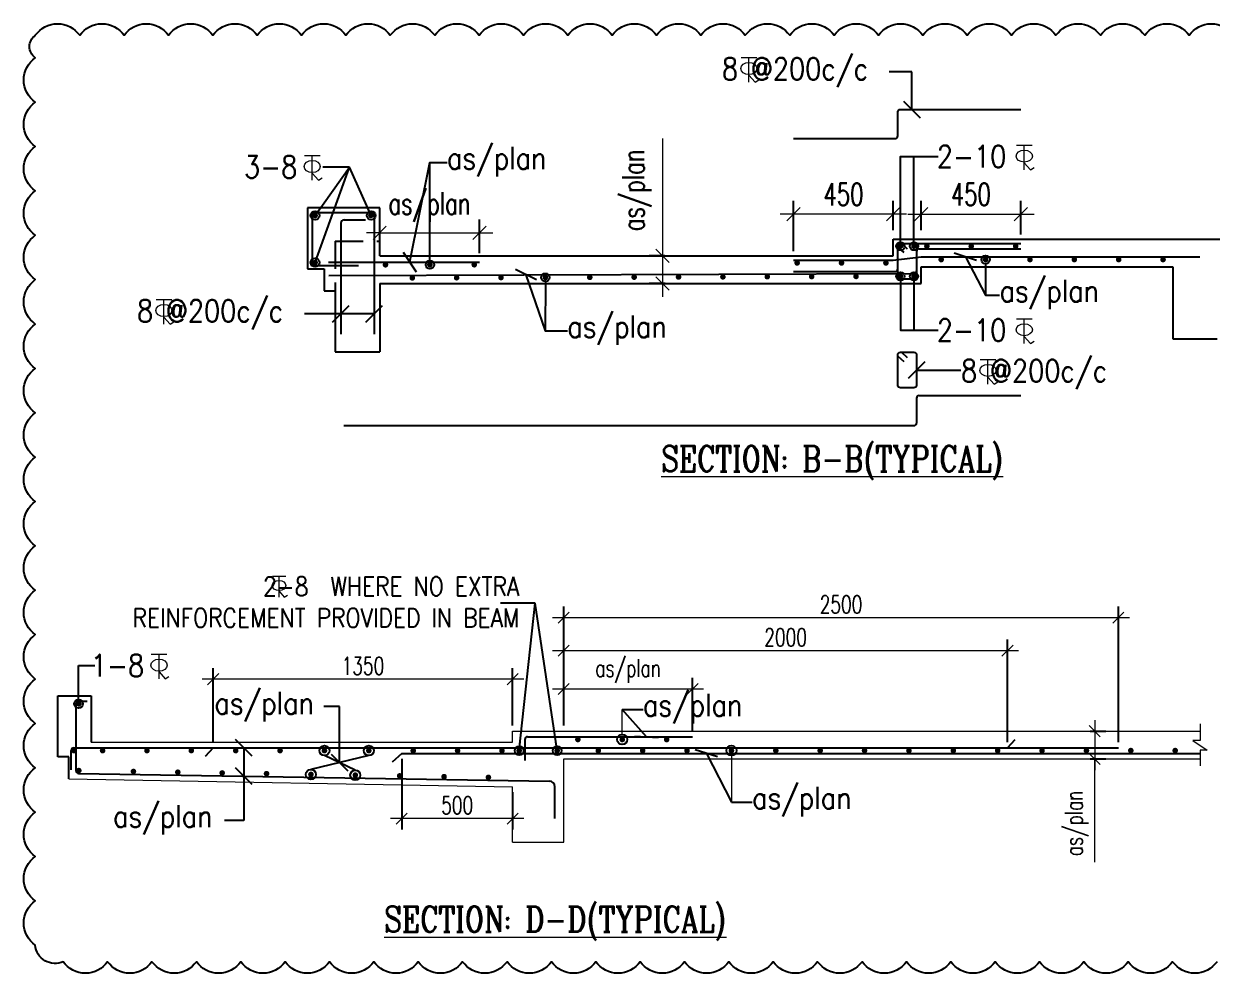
# Model space of a CAD drawing. Header units: millimetres. Extents: x 1255966 to 1543012, y 318612 to 465611.
# Drawn here: x 1277063 to 1282420, y 324200 to 328480 of the extents above; entities that cross this region are included whole.
import ezdxf

# ---------------------------------------------------------------- set-up
doc = ezdxf.new("R2010")
doc.units = ezdxf.units.MM
doc.header["$LTSCALE"] = 500
doc.header["$MEASUREMENT"] = 0
doc.header["$PDMODE"] = 34
doc.linetypes.add('HIDDEN', pattern=[0.375, 0.25, -0.125])
doc.layers.get('Defpoints').update_dxf_attribs({"lineweight": 0})
for name, color, linetype in [('3BEAM NO', 6, 'Continuous'), ('CLOUD', 95, 'Continuous'), ('S-T', 3, 'Continuous'), ('sec', 31, 'Continuous'), ('STEEL', 1, 'Continuous')]:
    doc.layers.add(name, color=color, linetype=linetype)
for name, color, linetype, lineweight in [('BEAM ELE', 2, 'Continuous', 15), ('CALL', 1, 'Continuous', 18), ('DIM', 1, 'Continuous', 20), ('dim-M', 1, 'Continuous', 15), ('SHEET TITLE', 1, 'Continuous', 15), ('TEXT', 7, 'Continuous', 13), ('TEXT2', 3, 'Continuous', 15)]:
    doc.layers.add(name, color=color, linetype=linetype, lineweight=lineweight)
doc.styles.add('2MM', font='romans.shx', dxfattribs={"width": 0.7})
doc.styles.add('BHTESHT$0$HSCC2', font='romanc.shx')
doc.styles.add('S-T', font='romans.shx')
doc.styles.add('scale 100', font='GOTHIC.TTF', dxfattribs={"height": 80})
doc.dimstyles.new('RAJESH', dxfattribs={"dimtxt": 200, "dimasz": 180, "dimexe": 100, "dimexo": 250, "dimgap": 50, "dimtad": 2, "dimdec": 0, "dimrnd": 5, "dimzin": 1, "dimdsep": 46, "dimtxsty": '2MM', "dimblk": 'OBLIQUE', "dimcen": 0, "dimdle": 100, "dimclrd": 1, "dimclre": 1, "dimclrt": 3, "dimadec": 0, "dimazin": 0, "dimtfac": 1, "dimtdec": 0, "dimtix": 1, "dimtmove": 2, "dimatfit": 3, "dimfxl": 1, "dimtolj": 1, "dimlwd": -1, "dimarcsym": 0})
doc.dimstyles.new('SCALE 100', dxfattribs={"dimtxt": 80, "dimasz": 50, "dimexe": 50, "dimexo": 50, "dimgap": 25, "dimtad": 1, "dimdec": 0, "dimzin": 0, "dimdsep": 46, "dimtxsty": 'scale 100', "dimblk": 'OBLIQUE', "dimcen": 0.09, "dimdle": 50, "dimclrd": 256, "dimclre": 256, "dimclrt": 3, "dimadec": 0, "dimazin": 0, "dimtfac": 1, "dimtdec": 0, "dimtofl": 0, "dimtmove": 1, "dimatfit": 0, "dimldrblk": 'OBLIQUE', "dimfxl": 0.25, "dimtolj": 1, "dimtzin": 0, "dimlwd": -1, "dimlwe": -1, "dimarcsym": 0})
doc.dimstyles.new('SHUIB MOD.', dxfattribs={"dimtxt": 230, "dimasz": 130, "dimexe": 100, "dimexo": 70, "dimgap": 50, "dimtad": 2, "dimdec": 0, "dimzin": 4, "dimdsep": 46, "dimtxsty": '2MM', "dimblk": 'OBLIQUE', "dimcen": 0.09, "dimdle": 100, "dimclrd": 1, "dimclre": 1, "dimclrt": 3, "dimadec": 0, "dimazin": 0, "dimtfac": 1, "dimtdec": 0, "dimtix": 1, "dimtmove": 2, "dimatfit": 3, "dimfxl": 100, "dimtolj": 1, "dimlwd": -1, "dimarcsym": 0})

# ---------------------------------------------------------------- blocks, each defined once
blk = doc.blocks.new('_Oblique')
at = {"color": 0, "linetype": 'ByBlock', "lineweight": -2}
blk.add_line((-0.5, -0.5), (0.5, 0.5), dxfattribs=at)
blk = doc.blocks.new('*D730')
at = {"layer": 'Defpoints', "color": 0, "transparency": 16777216}
for p in [(1281844, 325291.3, 0), (1281844, 325166.3, 0), (1281890.1, 325166.3)]:
    blk.add_point(p, dxfattribs=at)
at = {"layer": 'SHEET TITLE', "color": 1, "lineweight": -2, "transparency": 16777216}
for p, q in [((1281869, 325291.3), (1281940.1, 325291.3)), ((1281869, 325166.3), (1281940.1, 325166.3))]:
    blk.add_line(p, q, dxfattribs=at)
at = {"layer": 'SHEET TITLE', "color": 1, "transparency": 16777216}
for p, q in [((1281890.1, 325341.3), (1281890.1, 325116.3)), ((1281890.1, 324700.9), (1281890.1, 325166.3))]:
    blk.add_line(p, q, dxfattribs=at)
at = {"layer": 'SHEET TITLE', "color": 1, "transparency": 16777216, "xscale": 50, "yscale": 50, "zscale": 50}
for p, rotation in [((1281890.1, 325291.3), 90), ((1281890.1, 325166.3), 270)]:
    blk.add_blockref('_Oblique', p, dxfattribs=dict(at, rotation=rotation))
at = {"layer": 'SHEET TITLE', "color": 3, "transparency": 16777216, "insert": (1281809.1, 324875.6), "char_height": 80, "attachment_point": 5, "rotation": 90, "style": '2MM'}
blk.add_mtext('\\A1;as/plan', dxfattribs=at)
blk = doc.blocks.new('*D731')
at = {"layer": 'Defpoints', "color": 0, "transparency": 16777216}
for p in [(1279496.9, 325802.7), (1279496.9, 325291.3, 0), (1281996.9, 325216.3, 0)]:
    blk.add_point(p, dxfattribs=at)
at = {"layer": 'SHEET TITLE', "color": 1, "lineweight": -2, "transparency": 16777216}
for p, q in [((1279496.9, 325316.3), (1279496.9, 325852.7)), ((1281996.9, 325241.3), (1281996.9, 325852.7))]:
    blk.add_line(p, q, dxfattribs=at)
at = {"layer": 'SHEET TITLE', "color": 1, "transparency": 16777216}
blk.add_line((1282046.9, 325802.7), (1279446.9, 325802.7), dxfattribs=at)
at = {"layer": 'SHEET TITLE', "color": 1, "transparency": 16777216, "xscale": 50, "yscale": 50, "zscale": 50, "rotation": 180}
blk.add_blockref('_Oblique', (1279496.9, 325802.7), dxfattribs=at)
at = {"layer": 'SHEET TITLE', "color": 1, "transparency": 16777216, "xscale": 50, "yscale": 50, "zscale": 50}
blk.add_blockref('_Oblique', (1281996.9, 325802.7), dxfattribs=at)
at = {"layer": 'SHEET TITLE', "color": 3, "transparency": 16777216, "insert": (1280746.9, 325862.7), "char_height": 80, "attachment_point": 5, "style": '2MM'}
blk.add_mtext('\\A1;2500', dxfattribs=at)
blk = doc.blocks.new('*D749')
at = {"layer": 'Defpoints', "color": 0, "transparency": 16777216}
for p in [(1278766.9, 325191.3, 0), (1279266.9, 325041.3, 0), (1278766.9, 324897.6)]:
    blk.add_point(p, dxfattribs=at)
at = {"layer": 'SHEET TITLE', "color": 1, "lineweight": -2, "transparency": 16777216}
for p, q in [((1278766.9, 325166.3), (1278766.9, 324847.6)), ((1279266.9, 325016.3), (1279266.9, 324847.6))]:
    blk.add_line(p, q, dxfattribs=at)
at = {"layer": 'SHEET TITLE', "color": 1, "transparency": 16777216}
blk.add_line((1279316.9, 324897.6), (1278716.9, 324897.6), dxfattribs=at)
at = {"layer": 'SHEET TITLE', "color": 1, "transparency": 16777216, "xscale": 50, "yscale": 50, "zscale": 50, "rotation": 180}
blk.add_blockref('_Oblique', (1278766.9, 324897.6), dxfattribs=at)
at = {"layer": 'SHEET TITLE', "color": 1, "transparency": 16777216, "xscale": 50, "yscale": 50, "zscale": 50}
blk.add_blockref('_Oblique', (1279266.9, 324897.6), dxfattribs=at)
at = {"layer": 'SHEET TITLE', "color": 3, "transparency": 16777216, "insert": (1279016.9, 324957.6), "char_height": 80, "attachment_point": 5, "style": '2MM'}
blk.add_mtext('\\A1;500', dxfattribs=at)
blk = doc.blocks.new('*D750')
at = {"layer": 'Defpoints', "color": 0, "transparency": 16777216}
for p in [(1281496.9, 325654.5), (1279496.9, 325291.3, 0), (1281496.9, 325216.3, 0)]:
    blk.add_point(p, dxfattribs=at)
at = {"layer": 'SHEET TITLE', "color": 1, "lineweight": -2, "transparency": 16777216}
for p, q in [((1279496.9, 325316.3), (1279496.9, 325704.5)), ((1281496.9, 325241.3), (1281496.9, 325704.5))]:
    blk.add_line(p, q, dxfattribs=at)
at = {"layer": 'SHEET TITLE', "color": 1, "transparency": 16777216}
blk.add_line((1279446.9, 325654.5), (1281546.9, 325654.5), dxfattribs=at)
at = {"layer": 'SHEET TITLE', "color": 1, "transparency": 16777216, "xscale": 50, "yscale": 50, "zscale": 50, "rotation": 180}
blk.add_blockref('_Oblique', (1279496.9, 325654.5), dxfattribs=at)
at = {"layer": 'SHEET TITLE', "color": 1, "transparency": 16777216, "xscale": 50, "yscale": 50, "zscale": 50}
blk.add_blockref('_Oblique', (1281496.9, 325654.5), dxfattribs=at)
at = {"layer": 'SHEET TITLE', "color": 3, "transparency": 16777216, "insert": (1280496.9, 325714.5), "char_height": 80, "attachment_point": 5, "style": '2MM'}
blk.add_mtext('\\A1;2000', dxfattribs=at)
blk = doc.blocks.new('*D732')
at = {"layer": 'Defpoints', "color": 0, "transparency": 16777216}
for p in [(1277916.9, 325525.7), (1279266.9, 325291.3, 0), (1277916.9, 325216.3, 0)]:
    blk.add_point(p, dxfattribs=at)
at = {"layer": 'SHEET TITLE', "color": 1, "lineweight": -2, "transparency": 16777216}
for p, q in [((1277916.9, 325241.3), (1277916.9, 325575.7)), ((1279266.9, 325316.3), (1279266.9, 325575.7))]:
    blk.add_line(p, q, dxfattribs=at)
at = {"layer": 'SHEET TITLE', "color": 1, "transparency": 16777216}
blk.add_line((1279316.9, 325525.7), (1277866.9, 325525.7), dxfattribs=at)
at = {"layer": 'SHEET TITLE', "color": 1, "transparency": 16777216, "xscale": 50, "yscale": 50, "zscale": 50, "rotation": 180}
blk.add_blockref('_Oblique', (1277916.9, 325525.7), dxfattribs=at)
at = {"layer": 'SHEET TITLE', "color": 1, "transparency": 16777216, "xscale": 50, "yscale": 50, "zscale": 50}
blk.add_blockref('_Oblique', (1279266.9, 325525.7), dxfattribs=at)
at = {"layer": 'SHEET TITLE', "color": 3, "transparency": 16777216, "insert": (1278591.9, 325585.7), "char_height": 80, "attachment_point": 5, "style": '2MM'}
blk.add_mtext('\\A1;1350', dxfattribs=at)
blk = doc.blocks.new('*D733')
at = {"layer": 'Defpoints', "color": 0, "transparency": 16777216}
for p in [(1280077.5, 325481.9), (1279496.9, 325291.3), (1280077.5, 325266.3, 0)]:
    blk.add_point(p, dxfattribs=at)
at = {"layer": 'SHEET TITLE', "color": 1, "lineweight": -2, "transparency": 16777216}
for p, q in [((1279496.9, 325316.3), (1279496.9, 325531.9)), ((1280077.5, 325291.3), (1280077.5, 325531.9))]:
    blk.add_line(p, q, dxfattribs=at)
at = {"layer": 'SHEET TITLE', "color": 1, "transparency": 16777216}
blk.add_line((1279446.9, 325481.9), (1280127.5, 325481.9), dxfattribs=at)
at = {"layer": 'SHEET TITLE', "color": 1, "transparency": 16777216, "xscale": 50, "yscale": 50, "zscale": 50, "rotation": 180}
blk.add_blockref('_Oblique', (1279496.9, 325481.9), dxfattribs=at)
at = {"layer": 'SHEET TITLE', "color": 1, "transparency": 16777216, "xscale": 50, "yscale": 50, "zscale": 50}
blk.add_blockref('_Oblique', (1280077.5, 325481.9), dxfattribs=at)
at = {"layer": 'SHEET TITLE', "color": 3, "transparency": 16777216, "insert": (1279787.2, 325562.8), "char_height": 80, "attachment_point": 5, "style": '2MM'}
blk.add_mtext('\\A1;as/plan', dxfattribs=at)
blk = doc.blocks.new('A$C76682FD6')
at = {"layer": 'TEXT', "color": 3, "ltscale": 0.2}
for p, q in [((143, 219), (2, 219)), ((72, 0), (72, 219)), ((72, 63), (128, 0)), ((128, 0), (162, 21))]:
    blk.add_line(p, q, dxfattribs=at)
blk.add_ellipse((72, 124), major_axis=(72.3, 0), ratio=0.753223, dxfattribs=at)
blk = doc.blocks.new('*D783')
at = {"layer": 'Defpoints', "color": 0, "ltscale": 100, "transparency": 16777216}
for p in [(1279993.4, 327434.2), (1279942.6, 327309.4), (1279993.5, 327309.4, -134.5)]:
    blk.add_point(p, dxfattribs=at)
at = {"layer": 'dim-M', "color": 1, "ltscale": 100, "transparency": 16777216}
for p, q in [((1279942.6, 327962.5), (1279942.6, 327434.2)), ((1279942.6, 327494.2), (1279942.6, 327249.4))]:
    blk.add_line(p, q, dxfattribs=at)
at = {"layer": 'dim-M', "color": 1, "lineweight": -2, "ltscale": 100, "transparency": 16777216}
for p, q in [((1279953.4, 327434.2), (1279882.6, 327434.2)), ((1279953.5, 327309.4), (1279882.6, 327309.4))]:
    blk.add_line(p, q, dxfattribs=at)
at = {"layer": 'dim-M', "color": 1, "ltscale": 100, "transparency": 16777216, "xscale": 60, "yscale": 60, "zscale": 60}
for p, rotation in [((1279942.6, 327434.2), 90), ((1279942.6, 327309.4), 270)]:
    blk.add_blockref('_Oblique', p, dxfattribs=dict(at, rotation=rotation))
at = {"layer": 'dim-M', "color": 3, "ltscale": 100, "transparency": 16777216, "insert": (1279826.4, 327729.1), "char_height": 100, "attachment_point": 5, "rotation": 90, "style": '2MM'}
blk.add_mtext('\\A1;as/plan', dxfattribs=at)
blk = doc.blocks.new('*D786')
at = {"layer": 'Defpoints', "color": 0, "ltscale": 100, "transparency": 16777216}
for p in [(1280532.5, 327621.3), (1280982.5, 327509.4), (1280532.5, 327414.4)]:
    blk.add_point(p, dxfattribs=at)
at = {"layer": 'dim-M', "color": 1, "lineweight": -2, "ltscale": 100, "transparency": 16777216}
for p, q in [((1280532.5, 327454.4), (1280532.5, 327681.3)), ((1280982.5, 327549.4), (1280982.5, 327681.3))]:
    blk.add_line(p, q, dxfattribs=at)
at = {"layer": 'dim-M', "color": 1, "ltscale": 100, "transparency": 16777216}
blk.add_line((1281042.5, 327621.3), (1280472.5, 327621.3), dxfattribs=at)
at = {"layer": 'dim-M', "color": 1, "ltscale": 100, "transparency": 16777216, "xscale": 60, "yscale": 60, "zscale": 60, "rotation": 180}
blk.add_blockref('_Oblique', (1280532.5, 327621.3), dxfattribs=at)
at = {"layer": 'dim-M', "color": 1, "ltscale": 100, "transparency": 16777216, "xscale": 60, "yscale": 60, "zscale": 60}
blk.add_blockref('_Oblique', (1280982.5, 327621.3), dxfattribs=at)
at = {"layer": 'dim-M', "color": 3, "ltscale": 100, "transparency": 16777216, "insert": (1280757.5, 327711.3), "char_height": 100, "attachment_point": 5, "style": '2MM'}
blk.add_mtext('\\A1;450', dxfattribs=at)
blk = doc.blocks.new('*D787')
at = {"layer": 'Defpoints', "color": 0, "ltscale": 100, "transparency": 16777216}
for p in [(1281557.5, 327621.3), (1281107.5, 327509.4), (1281557.5, 327489.4)]:
    blk.add_point(p, dxfattribs=at)
at = {"layer": 'dim-M', "color": 1, "lineweight": -2, "ltscale": 100, "transparency": 16777216}
for p, q in [((1281107.5, 327549.4), (1281107.5, 327681.3)), ((1281557.5, 327529.4), (1281557.5, 327681.3))]:
    blk.add_line(p, q, dxfattribs=at)
at = {"layer": 'dim-M', "color": 1, "ltscale": 100, "transparency": 16777216}
blk.add_line((1281047.5, 327621.3), (1281617.5, 327621.3), dxfattribs=at)
at = {"layer": 'dim-M', "color": 1, "ltscale": 100, "transparency": 16777216, "xscale": 60, "yscale": 60, "zscale": 60, "rotation": 180}
blk.add_blockref('_Oblique', (1281107.5, 327621.3), dxfattribs=at)
at = {"layer": 'dim-M', "color": 1, "ltscale": 100, "transparency": 16777216, "xscale": 60, "yscale": 60, "zscale": 60}
blk.add_blockref('_Oblique', (1281557.5, 327621.3), dxfattribs=at)
at = {"layer": 'dim-M', "color": 3, "ltscale": 100, "transparency": 16777216, "insert": (1281332.5, 327711.3), "char_height": 100, "attachment_point": 5, "style": '2MM'}
blk.add_mtext('\\A1;450', dxfattribs=at)
blk = doc.blocks.new('*D788')
at = {"layer": 'Defpoints', "color": 0, "ltscale": 100, "transparency": 16777216}
for p in [(1279117.5, 327537.8), (1278667.5, 327434.4), (1279117.5, 327405.8)]:
    blk.add_point(p, dxfattribs=at)
at = {"layer": 'dim-M', "color": 1, "lineweight": -2, "ltscale": 100, "transparency": 16777216}
for p, q in [((1278667.5, 327474.4), (1278667.5, 327597.8)), ((1279117.5, 327445.8), (1279117.5, 327597.8))]:
    blk.add_line(p, q, dxfattribs=at)
at = {"layer": 'dim-M', "color": 1, "ltscale": 100, "transparency": 16777216}
for p, q in [((1278667.5, 327537.8), (1278607.5, 327537.8)), ((1278667.5, 327537.8), (1279117.5, 327537.8)), ((1279117.5, 327537.8), (1279177.5, 327537.8))]:
    blk.add_line(p, q, dxfattribs=at)
at = {"layer": 'dim-M', "color": 1, "ltscale": 100, "transparency": 16777216, "xscale": 60, "yscale": 60, "zscale": 60}
blk.add_blockref('_Oblique', (1278667.5, 327537.8), dxfattribs=at)
at = {"layer": 'dim-M', "color": 1, "ltscale": 100, "transparency": 16777216, "xscale": 60, "yscale": 60, "zscale": 60, "rotation": 180}
blk.add_blockref('_Oblique', (1279117.5, 327537.8), dxfattribs=at)
at = {"layer": 'dim-M', "color": 3, "ltscale": 100, "transparency": 16777216, "insert": (1278892.5, 327653.9), "char_height": 100, "attachment_point": 5, "style": '2MM'}
blk.add_mtext('\\A1;as/plan', dxfattribs=at)

msp = doc.modelspace()

# ---------------------------------------------------------------- linework, layer by layer
at = {"layer": '3BEAM NO', "color": 1, "ltscale": 1000}
for p, q in [((1278618.6, 325181.1, 0), (1278357.7, 325119.3, 0)), ((1278557.7, 325115.9, 0), (1278418.6, 325181.1, 0))]:
    msp.add_line(p, q, dxfattribs=at)
for points in [[(1281014.5, 327496), (1281014.5, 327881.3), (1281183.9, 327881.3)], [(1281075.5, 327496), (1281075.5, 327881.3), (1281183.9, 327881.3)], [(1278893.4, 327412.4), (1278893.4, 327855.1), (1278971.4, 327855.1)], [(1281397.9, 327398.4), (1281397.9, 327256.6), (1281461.7, 327256.6)], [(1279414.5, 327317.9), (1279414.1, 327095.9), (1279513.9, 327095.9)], [(1281014.5, 327322.8), (1281014.5, 327098.7), (1281183.9, 327098.7)], [(1281075.5, 327322.8), (1281075.5, 327098.7), (1281183.9, 327098.7)]]:
    msp.add_lwpolyline(points, dxfattribs=at)
for centre, radius in [((1281014.5, 327477.4), 18.6), ((1281075.5, 327477.4), 18.6), ((1281398.3, 327417), 18.6), ((1278893.8, 327393.8), 18.6), ((1279414.5, 327336.5), 18.6), ((1281014.5, 327341.4), 18.6), ((1281075.5, 327341.4), 18.6), ((1279760.8, 325253.7, 0), 22.6), ((1278418.6, 325203.7, 0), 22.6), ((1278618.6, 325203.7, 0), 22.6), ((1280252.9, 325204, 0), 22.6), ((1278357.7, 325096.6, 0), 22.6), ((1278557.7, 325093.3, 0), 22.6)]:
    msp.add_circle(centre, radius, dxfattribs=at)
at = {"layer": 'BEAM ELE', "color": 3}
for p, q in [((1279266.9, 325241.3, 0), (1279266.9, 325291.3, 0)), ((1279266.9, 325291.3, 0), (1282365, 325291.3, 0)), ((1277366.9, 325241.3, 0), (1279266.9, 325241.3, 0)), ((1279496.9, 324791.3, 0.6), (1279496.9, 325166.3, 0.6)), ((1279496.9, 325166.3, 0), (1282365, 325166.3, 0)), ((1277266.9, 325076.3, 0), (1279266.9, 325041.3, 0)), ((1279266.9, 324791.3, 0), (1279266.9, 325041.3, 0)), ((1279266.9, 324791.3, 0), (1279496.9, 324791.3, 0.6))]:
    msp.add_line(p, q, dxfattribs=at)
at = {"layer": 'BEAM ELE', "color": 1, "elevation": 0}
msp.add_lwpolyline([(1282365, 325324.5), (1282365, 325248.9), (1282332.8, 325248.9), (1282397.1, 325205.4), (1282365, 325205.4), (1282365, 325134.9)], dxfattribs=at)
at = {"layer": 'CALL', "ltscale": 10, "elevation": 0}
for points in [[(1279760.8, 325276.4), (1279760.8, 325389.6), (1279854.6, 325389.6)], [(1280252.9, 325181.3), (1280252.9, 324970.8), (1280346.6, 324970.8)]]:
    msp.add_lwpolyline(points, dxfattribs=at)
at = {"layer": 'CLOUD', "color": 1}
msp.add_lwpolyline([(1282441.4, 324252.4, -0.520567), (1282241.4, 324252.4, -0.520567), (1282041.4, 324252.4, -0.520567), (1281841.4, 324252.4, -0.520567), (1281641.4, 324252.4, -0.520567), (1281441.4, 324252.4, -0.520567), (1281241.4, 324252.4, -0.520567), (1281041.4, 324252.4, -0.520567), (1280841.4, 324252.4, -0.520567), (1280641.4, 324252.4, -0.520567), (1280441.4, 324252.4, -0.520567), (1280241.4, 324252.4, -0.520567), (1280041.4, 324252.4, -0.520567), (1279841.4, 324252.4, -0.520567), (1279641.4, 324252.4, -0.520567), (1279441.4, 324252.4, -0.520567), (1279241.4, 324252.4, -0.520567), (1279041.4, 324252.4, -0.520567), (1278841.4, 324252.4, -0.520567), (1278641.4, 324252.4, -0.520567), (1278441.4, 324252.4, -0.520567), (1278241.4, 324252.4, -0.520567), (1278041.4, 324252.4, -0.520567), (1277841.4, 324252.4, -0.520567), (1277641.4, 324252.4, -0.520567), (1277441.4, 324252.4, -0.520567), (1277241.4, 324252.4, -0.520567), (1277115.5, 324326.6, -0.520567), (1277115.5, 324526.6, -0.520567), (1277115.5, 324726.6, -0.520567), (1277115.5, 324926.6, -0.520567), (1277115.5, 325126.6, -0.520567), (1277115.5, 325326.6, -0.520567), (1277115.5, 325526.6, -0.520567), (1277115.5, 325726.6, -0.520567), (1277115.5, 325926.6, -0.520567), (1277115.5, 326126.6, -0.520567), (1277115.5, 326326.6, -0.520567), (1277115.5, 326526.6, -0.520567), (1277115.5, 326726.6, -0.520567), (1277115.5, 326926.6, -0.520567), (1277115.5, 327126.6, -0.520567), (1277115.5, 327326.6, -0.520567), (1277115.5, 327526.6, -0.520567), (1277115.5, 327726.6, -0.520567), (1277115.5, 327926.6, -0.520567), (1277115.5, 328126.6, -0.520567), (1277115.5, 328326.6, -0.520567), (1277115.5, 328427.9, -0.520567), (1277315.5, 328427.9, -0.520567), (1277515.5, 328427.9, -0.520567), (1277715.5, 328427.9, -0.520567), (1277915.5, 328427.9, -0.520567), (1278115.5, 328427.9, -0.520567), (1278315.5, 328427.9, -0.520567), (1278515.5, 328427.9, -0.520567), (1278715.5, 328427.9, -0.520567), (1278915.5, 328427.9, -0.520567), (1279115.5, 328427.9, -0.520567), (1279315.5, 328427.9, -0.520567), (1279515.5, 328427.9, -0.520567), (1279715.5, 328427.9, -0.520567), (1279915.5, 328427.9, -0.520567), (1280115.5, 328427.9, -0.520567), (1280315.5, 328427.9, -0.520567), (1280515.5, 328427.9, -0.520567), (1280715.5, 328427.9, -0.520567), (1280915.5, 328427.9, -0.520567), (1281115.5, 328427.9, -0.520567), (1281315.5, 328427.9, -0.520567), (1281515.5, 328427.9, -0.520567), (1281715.5, 328427.9, -0.520567), (1281915.5, 328427.9, -0.520567), (1282115.5, 328427.9, -0.520567), (1282315.5, 328427.9, -0.520567), (1282515.5, 328427.9, -0.520567)], format="xyb", dxfattribs=at)
at = {"layer": 'sec', "color": 3, "linetype": 'ByBlock'}
for p, q in [((1278667.5, 327650.8), (1278342.5, 327650.8)), ((1278342.5, 327650.8), (1278342.5, 327375.8)), ((1278667.5, 327434.4), (1278667.5, 327650.8)), ((1280982.5, 327434.4), (1280982.5, 327509.4)), ((1280982.5, 327509.4), (1283131.5, 327509.4)), ((1278667.5, 327434.4, -4590.2), (1280982.5, 327434.4)), ((1281107.5, 327309.4), (1281107.5, 327384.4)), ((1281107.5, 327384.4), (1282242.5, 327384.4)), ((1282242.5, 327384.4), (1282242.5, 327059.4)), ((1278342.5, 327375.8), (1278417.5, 327375.8)), ((1278417.5, 327375.8), (1278417.5, 327275.8)), ((1278417.5, 327275.8), (1278467.5, 327275.8)), ((1278467.5, 327275.8), (1278467.5, 327000.8)), ((1278667.5, 327309.4, -4590.2), (1278667.5, 327000.8)), ((1278667.5, 327309.4, -4590.2), (1281107.5, 327309.4)), ((1282242.5, 327059.4), (1282442.5, 327059.4)), ((1278467.5, 327000.8), (1278667.5, 327000.8)), ((1277216.9, 325176.4, 0), (1277216.9, 325451.3, 0)), ((1277216.9, 325451.3, 0), (1277366.9, 325451.3, 0)), ((1277366.9, 325451.3, 0), (1277366.9, 325241.3, 0)), ((1277266.9, 325176.4, 0), (1277216.9, 325176.4, 0)), ((1277266.9, 325076.3, 0), (1277266.9, 325176.4, 0))]:
    msp.add_line(p, q, dxfattribs=at)
at = {"layer": 'sec', "color": 3, "linetype": 'HIDDEN'}
for q in [(1278467.5, 327275.8), (1278667.5, 327500.8)]:
    msp.add_line((1278467.5, 327500.8), q, dxfattribs=at)
at = {"layer": 'STEEL', "color": 4}
for p, q in [((1281014.5, 328094, 0), (1281557.5, 328094)), ((1278362.9, 327614.5), (1278362.9, 327405.2)), ((1278377.9, 327629.5), (1278627.5, 327629.5)), ((1278507.5, 327595.7), (1278604, 327595.7)), ((1278642.5, 327614.5), (1278642.5, 327081.5)), ((1278492.5, 327580.7), (1278492.5, 327080.2)), ((1281014.5, 327489.4, 0), (1281557.5, 327489.4)), ((1281022.3, 327487), (1281045.3, 327466)), ((1281006.2, 327468.3), (1281030.2, 327448.6)), ((1281087.5, 327453.4), (1281087.5, 327341.4)), ((1281099.5, 327465.4), (1281557.5, 327465.4)), ((1278377.9, 327390.2), (1278572.6, 327390.2)), ((1278436.6, 327405.8, 0), (1279117.5, 327405.8)), ((1280532.5, 327414.4), (1280982.5, 327414.4)), ((1280982.5, 327414.4), (1281107.5, 327429.5)), ((1281107.5, 327429.5), (1282364.6, 327429.5)), ((1278438.9, 327345.9), (1281075.5, 327354.5)), ((1281002.5, 326981), (1281030.2, 326958.3)), ((1281019.6, 326999.1), (1281045.3, 326975.7)), ((1281087.5, 326792.5, 0), (1281087.5, 326680.5)), ((1281099.5, 326804.5), (1281557.5, 326804.5)), ((1278506.1, 326668.5), (1281075.5, 326668.5)), ((1277298.8, 325415.4, 0), (1277298.8, 325113.8, 0)), ((1277310.8, 325427.4, 0), (1277349.3, 325427.4, 0)), ((1279321.9, 325254.3, 0), (1279321.9, 325159.8, 0)), ((1279333.9, 325266.3, 0), (1280077.5, 325266.3, 0)), ((1281496.9, 325216.3, 0), (1281532.3, 325253.9, 0)), ((1277277, 325116.9, 0), (1277277, 325203.8, 0)), ((1277289.2, 325216.3, 0), (1281996.9, 325216.3, 0)), ((1277916.9, 325216.3, 0), (1277881.6, 325177.9, 0)), ((1278766.9, 325191.3, 0), (1278724.2, 325152.3, 0)), ((1278766.9, 325191.3, 0), (1282365, 325191.3, 0)), ((1277311.3, 325101.3, 0), (1279432, 325066.3, 0)), ((1279457, 324898.2, 0), (1279457, 325041.3, 0))]:
    msp.add_line(p, q, dxfattribs=at)
for points in [[(1280532.5, 327962.4), (1280990.5, 327962.4, 0.414214), (1281002.5, 327974.4), (1281002.5, 328082, -0.414214), (1281014.5, 328094)], [(1280532.5, 327362.8), (1280990.5, 327362.8, 0.414214), (1281002.5, 327374.8), (1281002.5, 327477.4, -0.414214), (1281014.5, 327489.4)]]:
    msp.add_lwpolyline(points, format="xyb", dxfattribs=at)
at = {"layer": 'STEEL', "color": 4, "const_width": 12.5}
for points in [[(1278370.2, 327615.8, 1), (1278382.7, 327615.8, 1)], [(1278621.8, 327616, 1), (1278634.3, 327616, 1)], [(1281020.7, 327477.4, -1), (1281008.2, 327477.4, -1)], [(1281069.2, 327477.4, 1), (1281081.7, 327477.4, 1)], [(1281127.5, 327477.4, 1), (1281140, 327477.4, 1)], [(1281327.5, 327477.4, 1), (1281340, 327477.4, 1)], [(1281527.5, 327477.4, 1), (1281540, 327477.4, 1)], [(1278370.3, 327403.7, 1), (1278382.8, 327403.7, 1)], [(1278687.5, 327393.8, 1), (1278700, 327393.8, 1)], [(1278887.5, 327393.8, 1), (1278900, 327393.8, 1)], [(1279087.5, 327393.8, 1), (1279100, 327393.8, 1)], [(1280555.3, 327401.9, 1), (1280542.8, 327401.9, 1)], [(1280755.3, 327401.9, 1), (1280742.8, 327401.9, 1)], [(1280955.3, 327401.9, 1), (1280942.8, 327401.9, 1)], [(1281204.5, 327417, 1), (1281192, 327417, 1)], [(1281404.5, 327417, 1), (1281392, 327417, 1)], [(1281604.5, 327417, 1), (1281592, 327417, 1)], [(1281804.5, 327417, 1), (1281792, 327417, 1)], [(1282004.5, 327417, 1), (1281992, 327417, 1)], [(1282204.5, 327417, 1), (1282192, 327417, 1)], [(1278820.7, 327334.6, 1), (1278808.2, 327334.6, 1)], [(1279020.7, 327335.2, 1), (1279008.2, 327335.2, 1)], [(1279220.7, 327336, 1), (1279208.2, 327336, 1)], [(1279420.7, 327336.5, 1), (1279408.2, 327336.5, 1)], [(1279620.7, 327337, 1), (1279608.2, 327337, 1)], [(1279820.7, 327337.8, 1), (1279808.2, 327337.8, 1)], [(1280020.7, 327338.5, 1), (1280008.2, 327338.5, 1)], [(1280220.7, 327339.1, 1), (1280208.2, 327339.1, 1)], [(1280420.7, 327339.8, 1), (1280408.2, 327339.8, 1)], [(1280620.7, 327340.5, 1), (1280608.2, 327340.5, 1)], [(1280820.7, 327341.1, 1), (1280808.2, 327341.1, 1)], [(1281020.7, 327341.4, 1), (1281008.2, 327341.4, 1)], [(1281069.2, 327341.4, -1), (1281081.7, 327341.4, -1)], [(1277317.9, 325414.7, -1), (1277305.4, 325414.7, -1)], [(1279290.1, 325203.7, 1), (1279302.6, 325203.7, 1)], [(1279473.8, 325203.7, -1), (1279461.3, 325203.7, -1)]]:
    msp.add_lwpolyline(points, format="xyb", close=True, dxfattribs=at)
at = {"layer": 'STEEL', "color": 4}
for points in [[(1281014.5, 327489.4), (1281075.5, 327489.4, -0.414214), (1281087.5, 327477.4), (1281087.5, 327341.4, -0.414214), (1281075.5, 327329.4), (1281014.5, 327329.4, -0.414214), (1281002.5, 327341.4), (1281002.5, 327477.4, -0.414214)], [(1281014.5, 326999.1), (1281075.5, 326999.1, -0.414214), (1281087.5, 326987.1), (1281087.5, 326851.1, -0.414214), (1281075.5, 326839.1), (1281014.5, 326839.1, -0.414214), (1281002.5, 326851.1), (1281002.5, 326987.1, -0.414214)]]:
    msp.add_lwpolyline(points, format="xyb", close=True, dxfattribs=at)
at = {"layer": 'STEEL', "color": 4, "const_width": 12.5, "elevation": 0}
for points in [[(1279567.1, 325253.7, -1), (1279554.6, 325253.7, -1)], [(1279767.1, 325253.7, -1), (1279754.6, 325253.7, -1)], [(1279967.1, 325253.7, -1), (1279954.6, 325253.7, -1)], [(1277295.9, 325203.7, -1), (1277283.4, 325203.7, -1)], [(1277424.9, 325203.7, -1), (1277412.4, 325203.7, -1)], [(1277624.9, 325203.7, -1), (1277612.4, 325203.7, -1)], [(1277824.9, 325203.7, -1), (1277812.4, 325203.7, -1)], [(1278024.9, 325203.7, -1), (1278012.4, 325203.7, -1)], [(1278224.9, 325203.7, -1), (1278212.4, 325203.7, -1)], [(1278424.9, 325203.7, -1), (1278412.4, 325203.7, -1)], [(1278624.9, 325203.7, -1), (1278612.4, 325203.7, -1)], [(1278824.9, 325203.7, -1), (1278812.4, 325203.7, -1)], [(1279024.9, 325203.7, -1), (1279012.4, 325203.7, -1)], [(1279224.9, 325203.7, -1), (1279212.4, 325203.7, -1)], [(1279659.1, 325204, 1), (1279646.6, 325204, 1)], [(1279859.1, 325204, 1), (1279846.6, 325204, 1)], [(1280059.1, 325204, 1), (1280046.6, 325204, 1)], [(1280259.1, 325204, 1), (1280246.6, 325204, 1)], [(1280459.1, 325204, 1), (1280446.6, 325204, 1)], [(1280659.1, 325204, 1), (1280646.6, 325204, 1)], [(1280859.1, 325204, 1), (1280846.6, 325204, 1)], [(1281059.1, 325204, 1), (1281046.6, 325204, 1)], [(1281259.1, 325204, 1), (1281246.6, 325204, 1)], [(1281459.1, 325204, 1), (1281446.6, 325204, 1)], [(1281659.1, 325204, 1), (1281646.6, 325204, 1)], [(1281859.1, 325204, 1), (1281846.6, 325204, 1)], [(1282059.1, 325204, 1), (1282046.6, 325204, 1)], [(1282259.1, 325204, 1), (1282246.6, 325204, 1)], [(1277317.8, 325114, 1), (1277305.3, 325114, 1)], [(1277563.9, 325109.8, 1), (1277551.4, 325109.8, 1)], [(1277763.9, 325106.5, 1), (1277751.4, 325106.5, 1)], [(1277963.9, 325103.2, 1), (1277951.4, 325103.2, 1)], [(1278163.9, 325099.9, 1), (1278151.4, 325099.9, 1)], [(1278363.9, 325096.6, 1), (1278351.4, 325096.6, 1)], [(1278563.9, 325093.3, 1), (1278551.4, 325093.3, 1)], [(1278763.9, 325090, 1), (1278751.4, 325090, 1)], [(1278963.9, 325086.6, 1), (1278951.4, 325086.6, 1)], [(1279163.9, 325083.4, 1), (1279151.4, 325083.4, 1)]]:
    msp.add_lwpolyline(points, format="xyb", close=True, dxfattribs=at)
at = {"layer": 'STEEL', "color": 4}
for centre, radius, start, end in [((1278377.9, 327614.5), 15, 90, 180), ((1278507.5, 327580.7), 15, 90, 180), ((1278627.5, 327614.5), 15, 0, 90), ((1281014.5, 327477.4), 12, 90, 180), ((1281099.5, 327453.4, 0), 12, 90, 180), ((1278377.9, 327405.2), 15, 180, 270), ((1281075.5, 327366.5), 12, 270, 0), ((1281099.5, 326792.5, 0), 12, 90, 180), ((1281075.5, 326680.5), 12, 270, 0), ((1277310.8, 325415.4, 0), 12, 90, 180), ((1279333.9, 325254.3), 12, 90, 180), ((1277289.5, 325203.8, 0), 12.5, 90, 180), ((1277311.3, 325113.8, 0), 12.5, 180, 270), ((1279432, 325041.3, 0), 25, 0, 90)]:
    msp.add_arc(centre, radius, start, end, dxfattribs=at)

# ---------------------------------------------------------------- block references
at = {"layer": 'DIM', "lineweight": 0}
for p, xscale, yscale, zscale in [((1280295.4, 328216.6), 0.5, 0.5, 0.5), ((1281536.9, 327821.6), 0.5, 0.5, 0.5), ((1278327.7, 327774.5, -11256), 0.5, 0.5, 0.5), ((1277659, 327125.5), 0.5, 0.5, 0.5), ((1281536.9, 327039), 0.5, 0.5, 0.5), ((1281373.1, 326855.7), 0.5, 0.5, 0.5), ((1278183.4, 325895.3, -9567.6), 0.425, 0.425, 0.425), ((1277637, 325527.2, -11256), 0.5, 0.5, 0.5)]:
    msp.add_blockref('A$C76682FD6', p, dxfattribs=dict(at, xscale=xscale, yscale=yscale, zscale=zscale))

# ---------------------------------------------------------------- texts
at = {"layer": 'S-T', "color": 3, "linetype": 'Continuous', "ltscale": 10, "style": 'S-T', "width": 0.85}
for s, p in [('8 @200c/c', (1280210, 328226.9)), ('as/plan', (1278971.1, 327824.9)), ('2-10', (1281178.7, 327831.9)), ('3-8', (1278056, 327784.8, 1.8)), ('as/plan', (1281461.4, 327226.4)), ('8 @200c/c', (1277573.7, 327135.8)), ('as/plan', (1279513.5, 327065.7)), ('2-10', (1281178.7, 327049.3)), ('8 @200c/c', (1281287.7, 326866)), ('1-8', (1277365.6, 325537.5, 1.8)), ('as/plan', (1277923.2, 325368.4, 1.8)), ('as/plan', (1279854.2, 325359.4, 1.8)), ('as/plan', (1280346.3, 324940.7, 1.8)), ('as/plan', (1277466.2, 324858.3, 1.8))]:
    msp.add_text(s, height=100, dxfattribs=at).set_placement(p)
at = {"layer": 'S-T', "color": 3, "linetype": 'Continuous', "insert": (1279297, 325986.4, 0), "char_height": 85, "width": 1998.087, "attachment_point": 3, "style": 'S-T'}
msp.add_mtext('{\\W0.85;2-8  WHERE NO EXTRA REINFORCEMENT PROVIDED IN BEAM }', dxfattribs=at)
at = {"layer": 'TEXT2', "style": 'BHTESHT$0$HSCC2', "width": 0.8}
for s, p in [('%%USECTION: B-B(TYPICAL)', (1279936.2, 326462.2, -2007576.1)), ('%%USECTION: D-D(TYPICAL)', (1278688.3, 324386.4, -2007576.1))]:
    msp.add_text(s, height=115, dxfattribs=at).set_placement(p)

# ---------------------------------------------------------------- dimensions: what is measured, and where the dimension line sits
at = {"layer": 'dim-M', "ltscale": 100}
dim = msp.add_linear_dim(base=(1279942.6, 327309.4, -1961.2), p1=(1279993.4, 327434.2, -1961.2), p2=(1279993.5, 327309.4, -2095.7), angle=90, text='as/plan', dimstyle='RAJESH', override={"dimtxt": 100, "dimasz": 60, "dimexe": 60, "dimexo": 40, "dimgap": 40, "dimdle": 60, "dimtmove": 1}, dxfattribs=at)
dim.commit()
dim.dimension.update_dxf_attribs({"geometry": '*D783', "text_midpoint": (1279852.6, 327729.1, -1961.2), "dimtype": 160})
dim = msp.add_linear_dim(base=(1280532.5, 327621.3), p1=(1280982.5, 327509.4), p2=(1280532.5, 327414.4), dimstyle='RAJESH', override={"dimtxt": 100, "dimasz": 60, "dimexe": 60, "dimexo": 40, "dimgap": 40, "dimdle": 60, "dimtmove": 1}, dxfattribs=at)
dim.commit()
dim.dimension.update_dxf_attribs({"geometry": '*D786', "text_midpoint": (1280757.5, 327711.3)})
dim = msp.add_linear_dim(base=(1281557.5, 327621.3), p1=(1281107.5, 327509.4), p2=(1281557.5, 327489.4), angle=180, dimstyle='RAJESH', override={"dimtxt": 100, "dimasz": 60, "dimexe": 60, "dimexo": 40, "dimgap": 40, "dimdle": 60, "dimtmove": 1}, dxfattribs=at)
dim.commit()
dim.dimension.update_dxf_attribs({"geometry": '*D787', "text_midpoint": (1281332.5, 327711.3)})
dim = msp.add_linear_dim(base=(1279117.5, 327537.8), p1=(1278667.5, 327434.4), p2=(1279117.5, 327405.8), angle=180, text='as/plan', dimstyle='RAJESH', override={"dimtxt": 100, "dimasz": 60, "dimexe": 60, "dimexo": 40, "dimgap": 40, "dimdle": 60, "dimtmove": 1}, dxfattribs=at)
dim.commit()
dim.dimension.update_dxf_attribs({"geometry": '*D788', "text_midpoint": (1278892.5, 327653.9)})
at = {"layer": 'SHEET TITLE'}
for base, p1, p2, picture, middle in [((1279496.9, 325802.7, 0), (1281996.9, 325216.3, 0), (1279496.9, 325291.3, 0), '*D731', (1280746.9, 325862.7, 0)), ((1281496.9, 325654.5, 0), (1279496.9, 325291.3, 0), (1281496.9, 325216.3, 0), '*D750', (1280496.9, 325714.5, 0))]:
    dim = msp.add_linear_dim(base=base, p1=p1, p2=p2, angle=180, dimstyle='SHUIB MOD.', override={"dimtxt": 80, "dimasz": 50, "dimexe": 50, "dimexo": 25, "dimgap": 20, "dimdle": 50, "dimtmove": 1}, dxfattribs=at)
    dim.commit()
    dim.dimension.update_dxf_attribs({"geometry": picture, "text_midpoint": middle})
dim = msp.add_linear_dim(base=(1277916.9, 325525.7, 0), p1=(1279266.9, 325291.3, 0), p2=(1277916.9, 325216.3, 0), dimstyle='SHUIB MOD.', override={"dimtxt": 80, "dimasz": 50, "dimexe": 50, "dimexo": 25, "dimgap": 20, "dimdle": 50, "dimtmove": 1}, dxfattribs=at)
dim.commit()
dim.dimension.update_dxf_attribs({"geometry": '*D732', "text_midpoint": (1278591.9, 325585.7, 0)})
dim = msp.add_linear_dim(base=(1280077.5, 325481.9, 0), p1=(1279496.9, 325291.3, 0), p2=(1280077.5, 325266.3, 0), angle=180, text='as/plan', dimstyle='SHUIB MOD.', override={"dimtxt": 80, "dimasz": 50, "dimexe": 50, "dimexo": 25, "dimgap": 20, "dimdle": 50, "dimtmove": 1}, dxfattribs=at)
dim.commit()
dim.dimension.update_dxf_attribs({"geometry": '*D733', "text_midpoint": (1279787.2, 325562.8, 0)})
dim = msp.add_linear_dim(base=(1281890.1, 325166.3, 0), p1=(1281844, 325291.3, 0), p2=(1281844, 325166.3, 0), angle=90, text='as/plan', dimstyle='SHUIB MOD.', override={"dimtxt": 80, "dimasz": 50, "dimexe": 50, "dimexo": 25, "dimgap": 20, "dimdle": 50, "dimtmove": 1}, dxfattribs=at)
dim.commit()
dim.dimension.update_dxf_attribs({"geometry": '*D730', "text_midpoint": (1281986.3, 324875.6, 0), "dimtype": 160})
dim = msp.add_linear_dim(base=(1278766.9, 324897.6, 0), p1=(1279266.9, 325041.3, 0), p2=(1278766.9, 325191.3, 0), angle=180, dimstyle='SHUIB MOD.', override={"dimtxt": 80, "dimasz": 50, "dimexe": 50, "dimexo": 25, "dimgap": 20, "dimdle": 50, "dimtmove": 1}, dxfattribs=at)
dim.commit()
dim.dimension.update_dxf_attribs({"geometry": '*D749', "text_midpoint": (1279016.9, 324897.6, 0), "dimtype": 160})

# ---------------------------------------------------------------- leaders
at = {"layer": '3BEAM NO', "color": 1, "ltscale": 1000}
for points, override in [([(1281066.4, 328094, 0), (1281066.4, 328264.1, 0), (1280963.7, 328264.1, 0)], {"dimasz": 75, "dimclrd": 1}), ([(1278376.4, 327615.8, 0), (1278531.5, 327834.2, 0), (1278411.2, 327834.2, 0)], {"dimasz": 40, "dimclrd": 1, "dimldrblk": 'Origin'}), ([(1278376.5, 327403.7), (1278531.5, 327834.2), (1278411.2, 327834.2)], {"dimasz": 40, "dimclrd": 1, "dimldrblk": 'Origin'}), ([(1278629.4, 327615.9, 0), (1278531.5, 327834.2, 0), (1278411.2, 327834.2, 0)], {"dimasz": 40, "dimclrd": 1, "dimldrblk": 'Origin'}), ([(1278803, 327406.4), (1278893.4, 327855.1), (1278971.4, 327855.1)], {"dimasz": 75, "dimclrd": 1}), ([(1281307.5, 327429.5), (1281397.9, 327256.6), (1281461.7, 327256.6)], {"dimasz": 75, "dimclrd": 1}), ([(1279326.9, 327348.8), (1279414.1, 327095.9), (1279513.9, 327095.9)], {"dimasz": 75, "dimclrd": 1}), ([(1278642.5, 327171.9), (1278328.5, 327171.9)], {"dimasz": 75, "dimclrd": 1}), ([(1278492.5, 327171.9), (1278328.5, 327171.9)], {"dimasz": 75, "dimclrd": 1}), ([(1281087.5, 326919.1), (1281286.4, 326919.1)], {"dimasz": 75, "dimclrd": 1}), ([(1279467.5, 325203.7), (1279369, 325868.7), (1279211.8, 325868.7)], {"dimasz": 40, "dimclrd": 1, "dimldrblk": 'Origin'}), ([(1279296.4, 325203.7), (1279369, 325868.7), (1279211.8, 325868.7)], {"dimasz": 40, "dimclrd": 1, "dimldrblk": 'Origin'}), ([(1277310.3, 325414.6, 0), (1277310.3, 325586.9, 0), (1277383.5, 325586.9, 0)], {"dimasz": 40, "dimclrd": 1, "dimldrblk": 'Origin'}), ([(1278485.8, 325149.6, 0), (1278485.8, 325403.1, 0), (1278416, 325403.1, 0)], {"dimasz": 75, "dimclrd": 1}), ([(1279869.8, 325266.3, 0), (1279760.8, 325389.6, 0), (1279854.6, 325389.6, 0)], {"dimasz": 75, "dimclrd": 1}), ([(1278055.6, 325216.3, 0), (1278056, 324889.1, 0), (1277968, 324889.1, 0)], {"dimasz": 75, "dimclrd": 1}), ([(1280140.3, 325191.5, 0), (1280252.9, 324970.8, 0), (1280346.6, 324970.8, 0)], {"dimasz": 75, "dimclrd": 1}), ([(1278055.6, 325089.1, 0), (1278056, 324889.1, 0), (1277968, 324889.1, 0)], {"dimasz": 75, "dimclrd": 1})]:
    msp.add_leader(points, dimstyle='SCALE 100', override=override, dxfattribs=at)

doc.saveas('drawing.dxf')
